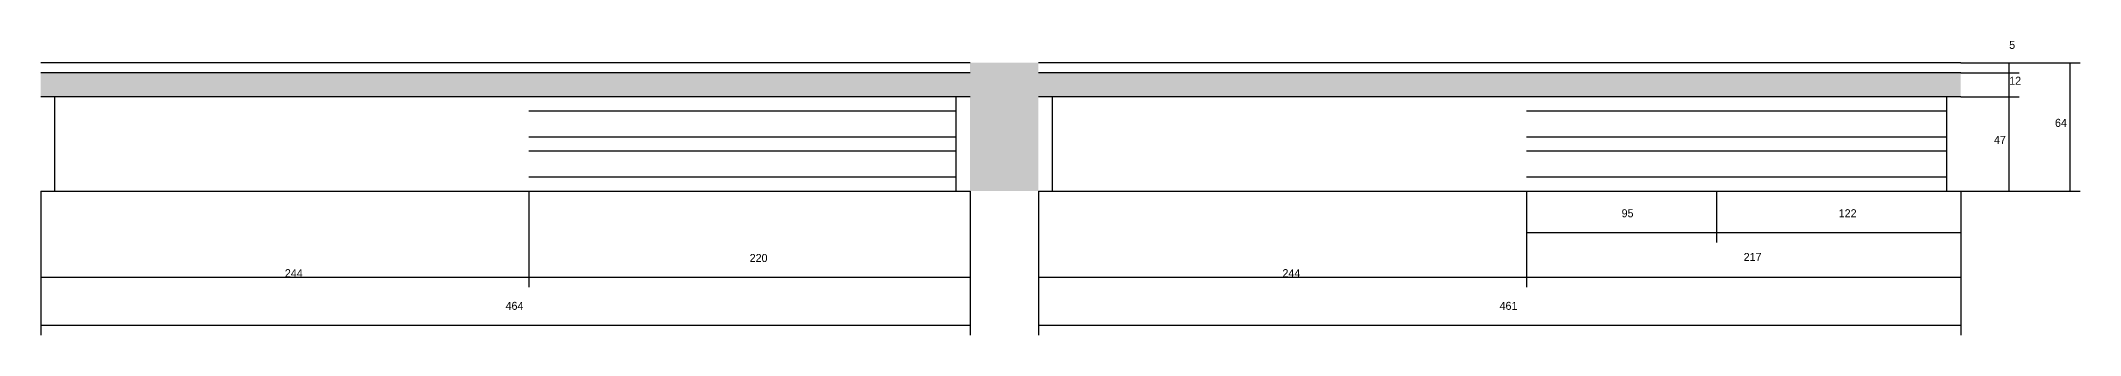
# Model space of a CAD drawing. Header units: metres. Extents: x -10116 to -7628, y 14267 to 15544.
# Drawn here: x -10042 to -9023, y 14310 to 14457 of the extents above; entities that cross this region are included whole.
import ezdxf

# ---------------------------------------------------------------- set-up
doc = ezdxf.new("R2010")
doc.units = ezdxf.units.M
for name, color, linetype in [('COTA', 241, 'Continuous'), ('Painéis', 200, 'Continuous'), ('SARR_2.2x7', 40, 'Continuous')]:
    doc.layers.add(name, color=color, linetype=linetype)

msp = doc.modelspace()

# ---------------------------------------------------------------- hatches: boundary and pattern name
at = {"layer": 'COTA'}
h = msp.add_hatch(dxfattribs=at)
h.set_pattern_fill('AR-CONC', scale=0.03)
h.paths.add_polyline_path([(-9543.9, 14429.1), (-9082.9, 14429.1), (-9082.9, 14441.1), (-9543.9, 14441.1), (-9543.9, 14446.1), (-9578, 14446.1), (-9578, 14441.1), (-10042.5, 14441.1), (-10042.5, 14429.1), (-9578, 14429.1), (-9578, 14382.1), (-9543.9, 14382.1)])

# ---------------------------------------------------------------- linework, layer by layer
for p, q in [((-9082.9, 14446.1), (-9053.7, 14446.1)), ((-9082.9, 14446.1), (-9023.2, 14446.1)), ((-9058.7, 14441.1), (-9058.7, 14446.1)), ((-9028.2, 14382.1), (-9028.2, 14446.1)), ((-9082.9, 14441.1), (-9053.7, 14441.1)), ((-9082.9, 14441.1), (-9053.7, 14441.1)), ((-9058.7, 14429.1), (-9058.7, 14441.1)), ((-9082.9, 14429.1), (-9053.7, 14429.1)), ((-9082.9, 14429.1), (-9053.7, 14429.1)), ((-9058.7, 14382.1), (-9058.7, 14429.1)), ((-10042.5, 14382.1), (-10042.5, 14334.1)), ((-10042.5, 14382.1), (-10042.5, 14310.2)), ((-9798.5, 14382.1), (-9798.5, 14334.1)), ((-9798.5, 14382.1), (-9798.5, 14334.1)), ((-9578, 14382.1), (-9578, 14334.1)), ((-9578, 14382.1), (-9578, 14310.2)), ((-9543.9, 14382.1), (-9543.9, 14334.1)), ((-9543.9, 14382.1), (-9543.9, 14310.2)), ((-9299.9, 14382.1), (-9299.9, 14356.4)), ((-9299.9, 14382.1), (-9299.9, 14334.1)), ((-9299.9, 14382.1), (-9299.9, 14334.1)), ((-9204.9, 14382.1), (-9204.9, 14356.4)), ((-9204.9, 14382.1), (-9204.9, 14356.4)), ((-9082.9, 14382.1), (-9082.9, 14310.2)), ((-9082.9, 14382.1), (-9053.7, 14382.1)), ((-9082.9, 14382.1), (-9082.9, 14356.4)), ((-9082.9, 14382.1), (-9023.2, 14382.1)), ((-9082.9, 14382.1), (-9082.9, 14334.1)), ((-9299.9, 14361.4), (-9204.9, 14361.4)), ((-9204.9, 14361.4), (-9082.9, 14361.4)), ((-10042.5, 14339.1), (-9798.5, 14339.1)), ((-9798.5, 14339.1), (-9578, 14339.1)), ((-9543.9, 14339.1), (-9299.9, 14339.1)), ((-9299.9, 14339.1), (-9082.9, 14339.1)), ((-10042.5, 14315.2), (-9578, 14315.2)), ((-9543.9, 14315.2), (-9082.9, 14315.2))]:
    msp.add_line(p, q, dxfattribs=at)
at = {"layer": 'Painéis'}
for points in [[(-9578, 14446.1), (-10042.5, 14446.1)], [(-9082.9, 14446.1), (-9543.9, 14446.1)], [(-9578, 14441.1), (-10042.5, 14441.1)], [(-9082.9, 14441.1), (-9543.9, 14441.1)], [(-9578, 14429.1), (-10042.5, 14429.1)], [(-9082.9, 14429.1), (-9543.9, 14429.1)], [(-10042.5, 14382.1), (-9578, 14382.1)], [(-9543.9, 14382.1), (-9082.9, 14382.1)]]:
    msp.add_lwpolyline(points, dxfattribs=at)
at = {"layer": 'SARR_2.2x7'}
for p, q in [((-10035.5, 14382.1), (-10035.5, 14429.1)), ((-9585, 14382.1), (-9585, 14429.1)), ((-9536.9, 14382.1), (-9536.9, 14429.1)), ((-9089.9, 14382.1), (-9089.9, 14429.1)), ((-9798.5, 14422.1), (-9585, 14422.1)), ((-9299.9, 14422.1), (-9089.9, 14422.1)), ((-9798.5, 14409.1), (-9585, 14409.1)), ((-9299.9, 14409.1), (-9089.9, 14409.1)), ((-9798.5, 14402.1), (-9585, 14402.1)), ((-9299.9, 14402.1), (-9089.9, 14402.1)), ((-9798.5, 14389.1), (-9585, 14389.1)), ((-9299.9, 14389.1), (-9089.9, 14389.1))]:
    msp.add_line(p, q, dxfattribs=at)

# ---------------------------------------------------------------- texts
at = {"layer": 'COTA'}
for s, p in [('5', (-9058.7, 14453)), ('12', (-9058.7, 14435.1)), ('64', (-9035.8, 14414.1)), ('47', (-9066.3, 14405.6)), ('95', (-9252.4, 14369)), ('122', (-9143.9, 14369)), ('244', (-9920.5, 14339.1)), ('220', (-9688.2, 14346.7)), ('244', (-9421.9, 14339.1)), ('217', (-9191.4, 14347.2)), ('464', (-9810.2, 14322.8)), ('461', (-9313.4, 14322.8))]:
    msp.add_text(s, height=4, dxfattribs=at).set_placement(p)

doc.saveas('drawing.dxf')
